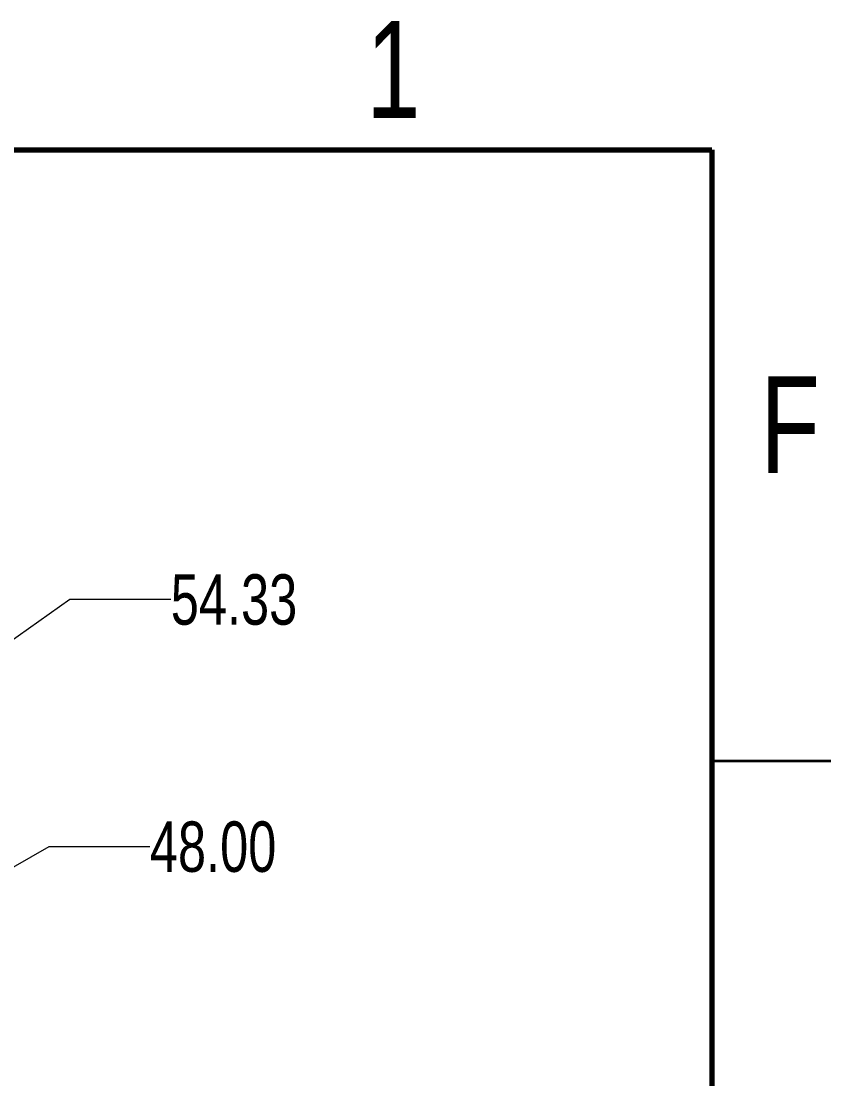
# Model space of a CAD drawing. Header units: millimetres. Extents: x 2 to 418, y 2 to 295.
# Drawn here: x 366.5 to 417.5, y 228.5 to 295.1 of the extents above; entities that cross this region are included whole.
import ezdxf

# ---------------------------------------------------------------- set-up
doc = ezdxf.new("R2010")
doc.units = ezdxf.units.MM
doc.styles.add('SLDTEXTSTYLE0', font='TXT', dxfattribs={"width": 0.75})
doc.dimstyles.new('SLDDIMSTYLE0', dxfattribs={"dimtxt": 3.175, "dimasz": 3.302, "dimexe": 0, "dimexo": 0.0625, "dimgap": 0.79375, "dimtad": 0, "dimtih": 1, "dimtoh": 1, "dimlfac": 15, "dimrnd": 1e-09, "dimzin": 4, "dimdsep": 46, "dimtxsty": 'SLDTEXTSTYLE0', "dimsah": 1, "dimcen": 0.09, "dimadec": 0, "dimazin": 1, "dimtfac": 1, "dimtmove": 0, "dimatfit": 0, "dimfxl": 0, "dimfrac": 2, "dimtolj": 1, "dimtzin": 12, "dimarcsym": 0})
doc.dimstyles.new('SLDDIMSTYLE2', dxfattribs={"dimtxt": 3.175, "dimasz": 3.302, "dimexe": 0, "dimexo": 0.0625, "dimgap": 0.79375, "dimtad": 0, "dimtih": 1, "dimtoh": 1, "dimlfac": 15, "dimrnd": 1e-09, "dimzin": 12, "dimdsep": 46, "dimtxsty": 'SLDTEXTSTYLE0', "dimsah": 1, "dimcen": 0.09, "dimadec": 0, "dimazin": 3, "dimtfac": 1, "dimtmove": 0, "dimatfit": 0, "dimfxl": 0, "dimfrac": 2, "dimtolj": 1, "dimtzin": 12, "dimarcsym": 0})

# ---------------------------------------------------------------- blocks, each defined once
blk = doc.blocks.new('_D_28')
at = {"color": 7, "linetype": 'Continuous', "lineweight": 0}
for p, q in [((345.802, 241.91), (369.566, 258.677)), ((369.566, 258.677), (375.916, 258.677)), ((343.257, 240.114), (338.794, 236.965))]:
    blk.add_line(p, q, dxfattribs=at)
at = {"color": 7, "linetype": 'Continuous', "lineweight": 18}
for points in [[(345.802, 241.91), (348.416, 243.132), (347.83, 243.962)], [(343.257, 240.114), (340.643, 238.891), (341.229, 238.061)]]:
    blk.add_solid(points, dxfattribs=at)
at = {"color": 7, "linetype": 'Continuous', "lineweight": 18, "insert": (375.916, 260.25), "char_height": 3.175, "attachment_point": 1, "style": 'SLDTEXTSTYLE0'}
blk.add_mtext('54.33', dxfattribs=at)
blk = doc.blocks.new('_D_29')
at = {"color": 7, "linetype": 'Continuous', "lineweight": 0}
for p, q in [((355.995, 236.026), (368.248, 243.099)), ((368.248, 243.099), (374.598, 243.099)), ((353.732, 234.72), (349.242, 232.127))]:
    blk.add_line(p, q, dxfattribs=at)
at = {"color": 7, "linetype": 'Continuous', "lineweight": 18}
for points in [[(355.995, 236.026), (358.584, 236.934), (358.076, 237.814)], [(353.732, 234.72), (351.144, 233.812), (351.652, 232.932)]]:
    blk.add_solid(points, dxfattribs=at)
at = {"color": 7, "linetype": 'Continuous', "lineweight": 18, "insert": (374.598, 244.672), "char_height": 3.175, "attachment_point": 1, "style": 'SLDTEXTSTYLE0'}
blk.add_mtext('48.00', dxfattribs=at)

msp = doc.modelspace()

# ---------------------------------------------------------------- linework, layer by layer
at = {"color": 7, "linetype": 'Continuous', "lineweight": 70}
for p, q in [((10, 287), (410, 287)), ((410, 287), (410, 10))]:
    msp.add_line(p, q, dxfattribs=at)
at = {"color": 7, "linetype": 'Continuous', "lineweight": 35}
msp.add_line((410, 248.5), (417.5, 248.5), dxfattribs=at)

# ---------------------------------------------------------------- texts
at = {"color": 7, "linetype": 'Continuous', "lineweight": 0, "char_height": 6.096, "attachment_point": 2, "style": 'SLDTEXTSTYLE0'}
for s, insert in [('1', (389.93862, 295.11369)), ('F', (414.9365, 272.72569))]:
    msp.add_mtext(s, dxfattribs=dict(at, insert=insert))

# ---------------------------------------------------------------- dimensions: what is measured, and where the dimension line sits
at = {"color": 7, "linetype": 'Continuous', "lineweight": 18}
for base, p1, p2, angle, dimstyle, picture, middle in [((345.80248, 241.90991), (334.34803, 245.25674), (336.89362, 247.05289), 35.2065921, 'SLDDIMSTYLE2', '_D_28', (369.56582, 258.6772)), ((355.99523, 236.02576), (359.75674, 231.24178), (362.01948, 232.54804), 29.9973117, 'SLDDIMSTYLE0', '_D_29', (368.24819, 243.09925))]:
    dim = msp.add_linear_dim(base=base, p1=p1, p2=p2, angle=angle, dimstyle=dimstyle, dxfattribs=at)
    dim.commit()
    dim.dimension.update_dxf_attribs({"geometry": picture, "text_midpoint": middle, "dimtype": 160})

doc.saveas('drawing.dxf')
